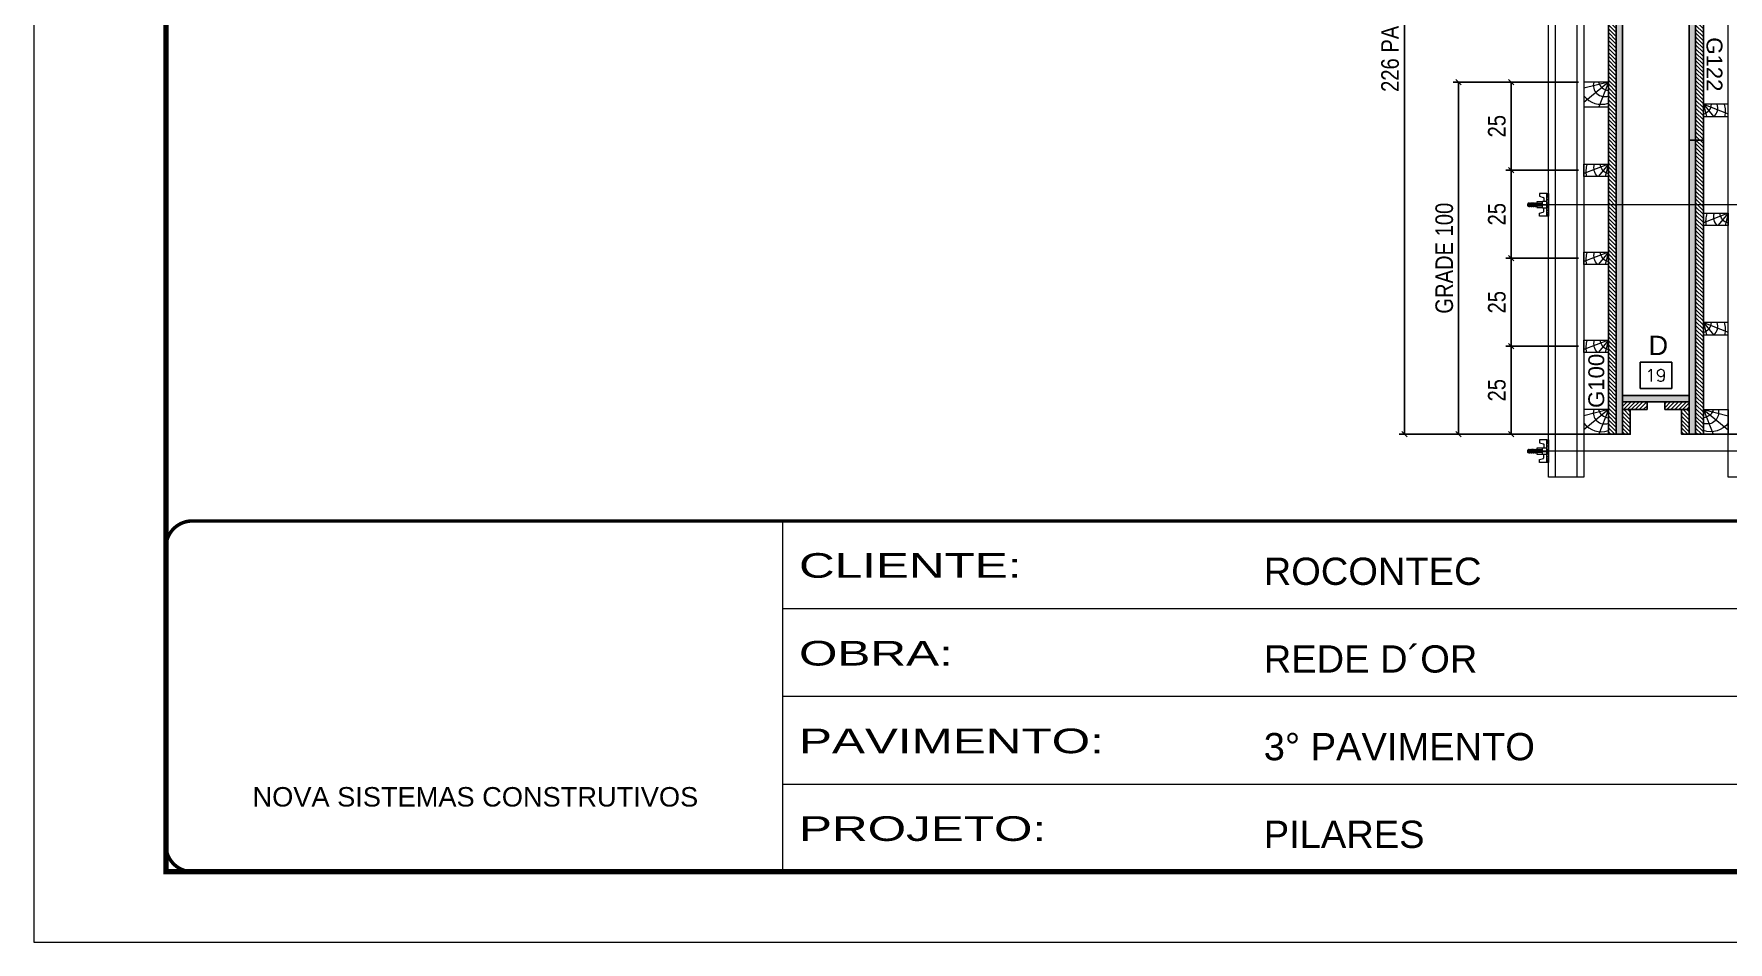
# Model space of a CAD drawing. Extents: x 2949 to 9203, y -16089 to 12527.
# Drawn here: x 7718 to 8680, y -2306 to -1790 of the extents above; entities that cross this region are included whole.
import ezdxf
from ezdxf.enums import TextEntityAlignment as Align

# ---------------------------------------------------------------- set-up
doc = ezdxf.new("R2010")
doc.units = 0
doc.linetypes.add('CONTINUO', pattern=[0])
doc.linetypes.add('DASHED', pattern=[0.75, 0.5, -0.25])
for name, color, linetype, lineweight in [('CONCRETO', 251, 'Continuous', 25), ('Folhas', 255, 'Continuous', 9), ('Hachura', 251, 'Continuous', 9), ('Madeira', 126, 'Continuous', 18), ('Perfil Metálico', 224, 'Continuous', 18), ('SARRAFO DE PRESSAO', 251, 'DASHED', 9), ('Texto Seção', 7, 'Continuous', 15)]:
    doc.layers.add(name, color=color, linetype=linetype, lineweight=lineweight)
for name, color, linetype in [('COTA', 241, 'Continuous'), ('MEIO_PONT', 93, 'Continuous'), ('Painéis', 200, 'Continuous'), ('SARRAFO', 251, 'Continuous'), ('TEXTO_GERAL', 7, 'Continuous')]:
    doc.layers.add(name, color=color, linetype=linetype)
doc.styles.add('ARIAL', font='arial.ttf')
doc.styles.add('COTA TECNICA 2X', font='techl___.ttf', dxfattribs={"height": 10})
doc.styles.add('ROMANS', font='romans.shx')
doc.styles.add('SANSSERIF', font='sas_____.pfb')
doc.styles.add('Tecnologia', font='')
doc.styles.get('Tecnologia').set_extended_font_data('Forgotten Futurist')
doc.dimstyles.new('Cota Seção interna', dxfattribs={"dimtxt": 7, "dimasz": 6, "dimexe": 0.18, "dimexo": 2, "dimgap": -4, "dimtad": 3, "dimdec": 1, "dimlfac": 0.5, "dimzin": 12, "dimdsep": 46, "dimtxsty": 'ROMANS', "dimblk": 'ARCHTICK', "dimcen": 0.09, "dimse1": 1, "dimse2": 1, "dimsd1": 1, "dimsd2": 1, "dimclrd": 180, "dimclre": 5, "dimclrt": 1, "dimadec": 0, "dimazin": 3, "dimtfac": 1, "dimtdec": 1, "dimtofl": 0, "dimtmove": 0, "dimatfit": 3, "dimldrblk": 'ARCHTICK', "dimfxl": 1, "dimtolj": 1, "dimtzin": 0, "dimarcsym": 0})
doc.dimstyles.new('SECAO PILAR', dxfattribs={"dimtxt": 10, "dimasz": 3, "dimexe": 3, "dimexo": 3, "dimgap": 3, "dimtad": 1, "dimdec": 1, "dimlfac": 0.5, "dimzin": 12, "dimdsep": 46, "dimtxsty": 'COTA TECNICA 2X', "dimblk1": 'OBLIQUE', "dimblk2": 'OBLIQUE', "dimsah": 1, "dimcen": 0.9, "dimclrd": 256, "dimclre": 256, "dimclrt": 256, "dimadec": 1, "dimazin": 3, "dimtfac": 1, "dimtdec": 1, "dimtmove": 0, "dimatfit": 3, "dimfxl": 1, "dimtolj": 1, "dimtzin": 12, "dimarcsym": 0})
pattern_1 = [(315, (32192.247, -11141.6102), (1.12253202, 1.12253202), [])]
pattern_2 = [(45, (18434.3906, 20892.1498), (-1.12253202, 1.12253202), [])]
pattern_3 = [(315, (32200.247, -10874.6102), (1.12253202, 1.12253202), [])]

# ---------------------------------------------------------------- blocks, each defined once
blk = doc.blocks.new('9999999999')
at = {"color": 30, "linetype": 'CONTINUO'}
for p, q in [((98564.56, 34230.21), (98564.56, 34429.45)), ((98564.56, 34379.64), (99583.98, 34379.64)), ((98564.56, 34329.83), (99487.98, 34329.83)), ((98564.56, 34280.02), (99487.98, 34280.02))]:
    blk.add_line(p, q, dxfattribs=at)
at = {"color": 30, "linetype": 'CONTINUO', "const_width": 2}
blk.add_lwpolyline([(99583.98, 34230.21), (99583.98, 34414.45, 0.414214), (99568.98, 34429.45), (98228.98, 34429.45, 0.414214), (98213.98, 34414.45), (98213.98, 34245.21, 0.414214), (98228.98, 34230.21), (99583.98, 34230.21)], format="xyb", dxfattribs=at)
at = {"layer": 'Folhas'}
blk.add_lwpolyline([(98138.98, 34190.21), (99623.98, 34190.21), (99623.98, 35240.21), (98138.98, 35240.21)], close=True, dxfattribs=at)
at = {"layer": 'Folhas', "color": 30, "const_width": 3}
blk.add_lwpolyline([(98213.98, 34230.21), (99583.98, 34230.21), (99583.98, 35200.21), (98213.98, 35200.21)], close=True, dxfattribs=at)
at = {"color": 7, "linetype": 'Continuous', "ltscale": 5, "style": 'ARIAL'}
for s, height, p in [('ROCONTEC', 15.483, (98837.68, 34393.13)), ('REDE D´OR', 15.483, (98837.68, 34343.32)), ('3° PAVIMENTO', 15.4829, (98837.68, 34293.51)), ('NOVA SISTEMAS CONSTRUTIVOS', 11.0592, (98263.19, 34267.21)), ('PILARES', 15.483, (98837.68, 34243.7))]:
    blk.add_text(s, height=height, dxfattribs=at).set_placement(p)
at = {"layer": 'Folhas', "color": 7, "style": 'Tecnologia', "width": 1.5}
for s, p in [('CLIENTE:', (98573.65, 34397.17)), ('OBRA:', (98573.65, 34347.31)), ('PAVIMENTO:', (98573.65, 34297.5)), ('PROJETO:', (98573.65, 34247.69))]:
    blk.add_text(s, height=14, dxfattribs=at).set_placement(p)
blk = doc.blocks.new('*D1563')
at = {"layer": 'COTA', "color": 180, "lineweight": -2, "transparency": 16777216}
for p, q in [((8648.03, -1976.66), (8630.03, -1976.66)), ((8630.03, -1976.66), (8630.03, -1991.66)), ((8648.03, -1991.66), (8648.03, -1976.66)), ((8630.03, -1991.66), (8648.03, -1991.66))]:
    blk.add_line(p, q, dxfattribs=at)
at = {"layer": 'Defpoints', "color": 0, "transparency": 16777216}
for p in [(8620.03, -1995.66), (8658.03, -1995.66), (8658.03, -1995.66)]:
    blk.add_point(p, dxfattribs=at)
at = {"layer": 'COTA', "color": 1, "transparency": 16777216, "insert": (8639.03, -1984.16), "char_height": 7, "attachment_point": 5, "style": 'ROMANS'}
blk.add_mtext('\\A1;19', dxfattribs=at)
blk = doc.blocks.new('_ArchTick')
at = {"color": 0, "linetype": 'ByBlock', "const_width": 0.15}
blk.add_lwpolyline([(-0.5, -0.5), (0.5, 0.5)], dxfattribs=at)
blk = doc.blocks.new('C')
at = {"layer": 'Hachura', "color": 0}
for p, q in [((0, 3.22), (0, -3.22)), ((0.45, 3.22), (0, 3.22)), ((0.46, 3.16), (0, 3.16)), ((0.46, 3.05), (0, 3.05)), ((0.46, 2.88), (0, 2.88)), ((0, 2.75), (0, -1.16)), ((0.46, 2.65), (0, 2.65)), ((0.46, 2.23), (0, 2.23)), ((0.46, 1.51), (0, 1.51)), ((0.39, 0.49), (0.17, 0.49)), ((0.45, -3.23), (0.45, 3.22)), ((0.45, 3.22), (2.58, 3.22)), ((1.74, 0.97), (0.45, 0.97)), ((1.45, 0.1), (0.45, 0.1)), ((1.35, 1.94), (1.35, 0.96)), ((2.58, 2.39), (1.47, 2.09)), ((1.74, -0.97), (1.74, 0.97)), ((1.74, 0.97), (1.74, 0.84)), ((1.74, 0.97), (1.74, 0.84)), ((1.74, 0.84), (3.35, 0.84)), ((3.35, 0.45), (1.74, 0.45)), ((2.58, 3.22), (2.58, 2.39)), ((3.32, 0.84), (3.32, -0.84)), ((3.35, 0.84), (3.35, -0.84)), ((3.68, 0.45), (3.35, 0.45)), ((3.84, -0.52), (3.35, 0.45)), ((3.35, 0.06), (3.67, -0.57)), ((3.68, 0.45), (4.16, -0.52)), ((3.72, 0.5), (4.25, -0.57)), ((4.37, -0.55), (3.83, 0.53)), ((4.15, 0.45), (3.93, 0.45)), ((4.42, -0.52), (3.93, 0.45)), ((4.15, 0.45), (4.26, 0.45)), ((4.26, 0.45), (4.74, -0.52)), ((4.3, 0.5), (4.83, -0.57)), ((4.95, -0.55), (4.41, 0.53)), ((4.51, 0.45), (4.84, 0.45)), ((5, -0.52), (4.51, 0.45)), ((4.84, 0.45), (5.32, -0.52)), ((4.88, 0.5), (5.41, -0.57)), ((5.53, -0.55), (4.99, 0.53)), ((5.58, -0.52), (5.09, 0.45)), ((5.42, 0.45), (5.09, 0.45)), ((5.58, -0.52), (5.09, 0.45)), ((5.42, 0.45), (5.74, -0.19)), ((5.46, 0.5), (5.74, -0.07)), ((5.74, 0.19), (5.57, 0.53)), ((5.74, 0.32), (5.68, 0.45)), ((5.68, 0.45), (5.74, 0.45)), ((5.74, 0.45), (5.9, 0.29)), ((5.74, 0.45), (5.74, -0.52)), ((5.9, -0.36), (5.9, 0.29)), ((0.45, 0), (0, 0)), ((0.46, -1.52), (0, -1.52)), ((0.46, -2.23), (0, -2.23)), ((0.46, -2.65), (0, -2.65)), ((0.46, -2.88), (0, -2.88)), ((0.46, -3.05), (0, -3.05)), ((0.46, -3.16), (0, -3.16)), ((0, -3.22), (2.57, -3.22)), ((0.08, -0.48), (0.29, -0.48)), ((0.29, -0.48), (0.4, -0.48)), ((0.45, 0), (0.45, -0.97)), ((0.45, -0.16), (1.45, -0.16)), ((0.45, -0.65), (0.45, -0.32)), ((0.45, -3.23), (0.45, -0.65)), ((0.45, -0.97), (1.74, -0.97)), ((1.35, -1.94), (1.35, -0.97)), ((2.58, -2.39), (1.47, -2.1)), ((3.35, -0.32), (1.74, -0.32)), ((3.35, -0.84), (1.74, -0.84)), ((2.58, -3.23), (2.58, -2.39)), ((3.35, -0.07), (3.58, -0.52)), ((3.35, -0.52), (3.58, -0.52)), ((3.84, -0.52), (4.16, -0.52)), ((4.42, -0.52), (4.74, -0.52)), ((4.63, -0.52), (4.74, -0.52)), ((5, -0.52), (5.32, -0.52)), ((5.58, -0.52), (5.74, -0.52)), ((5.74, -0.52), (5.9, -0.36)), ((5.74, -0.52), (5.74, -0.52))]:
    blk.add_line(p, q, dxfattribs=at)
for centre, radius, start, end in [((1.52, 1.94), 0.161, 104.7436, 180), ((1.44, -0.03), 0.129, 272.695, 87.305), ((3.81, 0.39), 0.143, 25.5688, 154.4312), ((4.39, 0.39), 0.143, 25.5688, 154.4312), ((4.97, 0.39), 0.143, 25.5688, 154.4312), ((5.55, 0.39), 0.143, 25.5688, 154.4312), ((0.17, -0.37), 0.174, 221.744, 317.8592), ((1.52, -1.94), 0.161, 180, 255.2564), ((3.71, -0.4), 0.174, 222.1408, 318.256), ((4.29, -0.4), 0.174, 222.1408, 318.256), ((4.87, -0.4), 0.174, 222.1408, 318.256), ((5.45, -0.4), 0.174, 222.1408, 318.256), ((5.61, -0.4), 0.174, 317.8592, 318.256)]:
    blk.add_arc(centre, radius, start, end, dxfattribs=at)
blk = doc.blocks.new('_Oblique')
at = {"color": 0, "linetype": 'ByBlock', "lineweight": -2}
blk.add_line((-0.5, -0.5), (0.5, 0.5), dxfattribs=at)
blk = doc.blocks.new('*D1594')
at = {"layer": 'COTA', "lineweight": -2, "transparency": 16777216}
for p, q in [((8669.03, -1519.66), (8804.11, -1519.66)), ((8801.11, -2017.66), (8801.11, -1519.66)), ((8669.07, -2017.66), (8804.11, -2017.66))]:
    blk.add_line(p, q, dxfattribs=at)
at = {"layer": 'Defpoints', "color": 0, "transparency": 16777216}
for p in [(8666.03, -1519.66), (8801.11, -1519.66), (8666.07, -2017.66)]:
    blk.add_point(p, dxfattribs=at)
at = {"layer": 'COTA', "lineweight": -2, "transparency": 16777216, "xscale": 3, "yscale": 3, "zscale": 3}
for p, rotation in [((8801.11, -1519.66), 90), ((8801.11, -2017.66), 270)]:
    blk.add_blockref('_Oblique', p, dxfattribs=dict(at, rotation=rotation))
at = {"layer": 'COTA', "transparency": 16777216, "insert": (8793, -1768.66), "char_height": 10, "attachment_point": 5, "rotation": 90, "style": 'COTA TECNICA 2X'}
blk.add_mtext('\\A1;249 PAINEL', dxfattribs=at)
blk = doc.blocks.new('*D1595')
at = {"layer": 'COTA', "lineweight": -2, "transparency": 16777216}
for p, q in [((8617.03, -1565.66), (8493.15, -1565.66)), ((8496.15, -1565.66), (8496.15, -2017.66)), ((8617.03, -2017.66), (8493.15, -2017.66))]:
    blk.add_line(p, q, dxfattribs=at)
at = {"layer": 'Defpoints', "color": 0, "transparency": 16777216}
for p in [(8620.03, -1565.66), (8496.15, -2017.66), (8620.03, -2017.66)]:
    blk.add_point(p, dxfattribs=at)
at = {"layer": 'COTA', "lineweight": -2, "transparency": 16777216, "xscale": 3, "yscale": 3, "zscale": 3}
for p, rotation in [((8496.15, -1565.66), 90), ((8496.15, -2017.66), 270)]:
    blk.add_blockref('_Oblique', p, dxfattribs=dict(at, rotation=rotation))
at = {"layer": 'COTA', "transparency": 16777216, "insert": (8488.05, -1791.66), "char_height": 10, "attachment_point": 5, "rotation": 90, "style": 'COTA TECNICA 2X'}
blk.add_mtext('\\A1;226 PAINEL', dxfattribs=at)
blk = doc.blocks.new('PONTALETE')
at = {"layer": 'Madeira'}
for q in [(2.71, 7), (7, 5.76), (7, 1.74)]:
    blk.add_line((0, 0), q, dxfattribs=at)
blk.add_lwpolyline([(0, 0), (7, 0), (7, 7), (0, 7)], close=True, dxfattribs=at)
for centre, radius, start, end in [((2.04, 0.06), 6.23, 37.2818, 109.0913), ((1.09, 0.9), 3.19, 343.603, 109.9847), ((-0.21, -0.78), 3.09, 14.6322, 86.0383)]:
    blk.add_arc(centre, radius, start, end, dxfattribs=at)
blk = doc.blocks.new('MEIO PONTALETE')
at = {"layer": 'Madeira'}
for q in [(2.71, 7), (3.5, 2.88), (3.5, 0.87)]:
    blk.add_line((0, 0), q, dxfattribs=at)
blk.add_lwpolyline([(0, 0), (3.5, 0), (3.5, 7), (0, 7)], close=True, dxfattribs=at)
for centre, radius, start, end in [((2.04, 0.06), 6.23, 76.4499, 109.0913), ((1.09, 0.9), 3.19, 40.9063, 109.9847), ((-0.21, -0.78), 3.09, 14.6322, 86.0383)]:
    blk.add_arc(centre, radius, start, end, dxfattribs=at)
blk = doc.blocks.new('*D1575')
at = {"layer": 'COTA', "lineweight": -2, "transparency": 16777216}
for p, q in [((8595.03, -1967.66), (8553.82, -1967.66)), ((8556.82, -2017.66), (8556.82, -1967.66)), ((8595.03, -2017.66), (8553.82, -2017.66))]:
    blk.add_line(p, q, dxfattribs=at)
at = {"layer": 'Defpoints', "color": 0, "transparency": 16777216}
for p in [(8556.82, -1967.66), (8598.03, -1967.66), (8598.03, -2017.66)]:
    blk.add_point(p, dxfattribs=at)
at = {"layer": 'COTA', "lineweight": -2, "transparency": 16777216, "xscale": 3, "yscale": 3, "zscale": 3}
for p, rotation in [((8556.82, -1967.66), 90), ((8556.82, -2017.66), 270)]:
    blk.add_blockref('_Oblique', p, dxfattribs=dict(at, rotation=rotation))
at = {"layer": 'COTA', "transparency": 16777216, "insert": (8548.71, -1992.66), "char_height": 10, "attachment_point": 5, "rotation": 90, "style": 'COTA TECNICA 2X'}
blk.add_mtext('\\A1;25', dxfattribs=at)
blk = doc.blocks.new('*D1576')
at = {"layer": 'COTA', "lineweight": -2, "transparency": 16777216}
for p, q in [((8595.03, -1917.66), (8553.82, -1917.66)), ((8556.82, -1967.66), (8556.82, -1917.66)), ((8595.03, -1967.66), (8553.82, -1967.66))]:
    blk.add_line(p, q, dxfattribs=at)
at = {"layer": 'Defpoints', "color": 0, "transparency": 16777216}
for p in [(8556.82, -1917.66), (8598.03, -1917.66), (8598.03, -1967.66)]:
    blk.add_point(p, dxfattribs=at)
at = {"layer": 'COTA', "lineweight": -2, "transparency": 16777216, "xscale": 3, "yscale": 3, "zscale": 3}
for p, rotation in [((8556.82, -1917.66), 90), ((8556.82, -1967.66), 270)]:
    blk.add_blockref('_Oblique', p, dxfattribs=dict(at, rotation=rotation))
at = {"layer": 'COTA', "transparency": 16777216, "insert": (8548.71, -1942.66), "char_height": 10, "attachment_point": 5, "rotation": 90, "style": 'COTA TECNICA 2X'}
blk.add_mtext('\\A1;25', dxfattribs=at)
blk = doc.blocks.new('*D1577')
at = {"layer": 'COTA', "linetype": 'ByBlock', "lineweight": -2, "transparency": 16777216}
for p, q in [((8595.03, -1867.66), (8553.82, -1867.66)), ((8556.82, -1917.66), (8556.82, -1867.66)), ((8595.03, -1917.66), (8553.82, -1917.66))]:
    blk.add_line(p, q, dxfattribs=at)
at = {"layer": 'Defpoints', "color": 0, "linetype": 'ByBlock', "transparency": 16777216}
for p in [(8556.82, -1867.66), (8598.03, -1867.66), (8598.03, -1917.66)]:
    blk.add_point(p, dxfattribs=at)
at = {"layer": 'COTA', "linetype": 'ByBlock', "lineweight": -2, "transparency": 16777216, "xscale": 3, "yscale": 3, "zscale": 3}
for p, rotation in [((8556.82, -1867.66), 90), ((8556.82, -1917.66), 270)]:
    blk.add_blockref('_Oblique', p, dxfattribs=dict(at, rotation=rotation))
at = {"layer": 'COTA', "linetype": 'ByBlock', "transparency": 16777216, "insert": (8548.71, -1892.66), "char_height": 10, "attachment_point": 5, "rotation": 90, "style": 'COTA TECNICA 2X'}
blk.add_mtext('\\A1;25', dxfattribs=at)
blk = doc.blocks.new('*D1578')
at = {"layer": 'COTA', "linetype": 'ByBlock', "lineweight": -2, "transparency": 16777216}
for p, q in [((8595.03, -1817.66), (8553.82, -1817.66)), ((8556.82, -1867.66), (8556.82, -1817.66)), ((8595.03, -1867.66), (8553.82, -1867.66))]:
    blk.add_line(p, q, dxfattribs=at)
at = {"layer": 'Defpoints', "color": 0, "linetype": 'ByBlock', "transparency": 16777216}
for p in [(8556.82, -1817.66), (8598.03, -1817.66), (8598.03, -1867.66)]:
    blk.add_point(p, dxfattribs=at)
at = {"layer": 'COTA', "linetype": 'ByBlock', "lineweight": -2, "transparency": 16777216, "xscale": 3, "yscale": 3, "zscale": 3}
for p, rotation in [((8556.82, -1817.66), 90), ((8556.82, -1867.66), 270)]:
    blk.add_blockref('_Oblique', p, dxfattribs=dict(at, rotation=rotation))
at = {"layer": 'COTA', "linetype": 'ByBlock', "transparency": 16777216, "insert": (8548.71, -1842.66), "char_height": 10, "attachment_point": 5, "rotation": 90, "style": 'COTA TECNICA 2X'}
blk.add_mtext('\\A1;25', dxfattribs=at)
blk = doc.blocks.new('*D1583')
at = {"layer": 'COTA', "lineweight": -2, "transparency": 16777216}
for p, q in [((8595.03, -1817.66), (8523.94, -1817.66)), ((8526.94, -1817.66), (8526.94, -2017.66)), ((8595.03, -2017.66), (8523.94, -2017.66))]:
    blk.add_line(p, q, dxfattribs=at)
at = {"layer": 'Defpoints', "color": 0, "transparency": 16777216}
for p in [(8598.03, -1817.66), (8526.94, -2017.66), (8598.03, -2017.66)]:
    blk.add_point(p, dxfattribs=at)
at = {"layer": 'COTA', "lineweight": -2, "transparency": 16777216, "xscale": 3, "yscale": 3, "zscale": 3}
for p, rotation in [((8526.94, -1817.66), 90), ((8526.94, -2017.66), 270)]:
    blk.add_blockref('_Oblique', p, dxfattribs=dict(at, rotation=rotation))
at = {"layer": 'COTA', "transparency": 16777216, "insert": (8518.84, -1917.66), "char_height": 10, "attachment_point": 5, "rotation": 90, "style": 'COTA TECNICA 2X'}
blk.add_mtext('\\A1;GRADE 100', dxfattribs=at)
blk = doc.blocks.new('*D1604')
at = {"layer": 'COTA', "color": 180, "lineweight": -2, "transparency": 16777216}
for p, q in [((8654.03, -1744.66), (8639.03, -1744.66)), ((8639.03, -1744.66), (8639.03, -1770.66)), ((8654.03, -1770.66), (8654.03, -1744.66)), ((8639.03, -1770.66), (8654.03, -1770.66))]:
    blk.add_line(p, q, dxfattribs=at)
at = {"layer": 'Defpoints', "color": 0, "transparency": 16777216}
for p in [(8658.03, -1519.66), (8658.03, -1995.66), (8658.03, -1995.66)]:
    blk.add_point(p, dxfattribs=at)
at = {"layer": 'COTA', "color": 1, "transparency": 16777216, "insert": (8646.53, -1757.66), "char_height": 7, "attachment_point": 5, "rotation": 90, "style": 'ROMANS'}
blk.add_mtext('\\A1;238', dxfattribs=at)

msp = doc.modelspace()

# ---------------------------------------------------------------- hatches: boundary and pattern name
at = {"layer": 'Hachura'}
h = msp.add_hatch(color=256, dxfattribs=at)
h.dxf.hatch_style = 1
h.paths.add_polyline_path([(8658.03, -1519.66), (8658.03, -2017.66), (8661.63, -2017.66), (8661.63, -1519.66)])
h = msp.add_hatch(dxfattribs=at)
h.set_pattern_fill('ANSI31', color=256, scale=0.5, angle=270, style=0)
h.set_pattern_definition(pattern_3)
h.paths.add_polyline_path([(8661.63, -1519.66), (8666.03, -1519.66), (8666.03, -2017.66), (8661.63, -2017.66)])
h = msp.add_hatch(dxfattribs=at)
h.set_pattern_fill('ANSI31', color=256, scale=0.5, angle=270, style=0)
h.set_pattern_definition(pattern_3)
h.paths.add_polyline_path([(8616.43, -1565.66), (8612.03, -1565.66), (8612.03, -2017.66), (8616.43, -2017.66)])
h = msp.add_hatch(color=256, dxfattribs=at)
h.dxf.hatch_style = 1
h.paths.add_polyline_path([(8620.03, -1565.66), (8620.03, -2017.66), (8616.43, -2017.66), (8616.43, -1565.66)])
h = msp.add_hatch(color=256, dxfattribs=at)
h.dxf.hatch_style = 1
h.paths.add_polyline_path([(8658.03, -1999.26), (8658.03, -1995.66), (8620.03, -1995.66), (8620.03, -1999.26)])
h = msp.add_hatch(dxfattribs=at)
h.set_pattern_fill('ANSI31', color=256, scale=0.5, angle=360, style=0)
h.set_pattern_definition(pattern_2)
h.paths.add_polyline_path([(8620.03, -1999.26), (8620.03, -2003.66), (8634.03, -2003.66), (8634.03, -1999.26)])
h = msp.add_hatch(dxfattribs=at)
h.set_pattern_fill('ANSI31', color=256, scale=0.5, angle=360, style=0)
h.set_pattern_definition(pattern_2)
h.paths.add_polyline_path([(8658.03, -1999.26), (8658.03, -2003.66), (8644.03, -2003.66), (8644.03, -1999.26)])
h = msp.add_hatch(dxfattribs=at)
h.set_pattern_fill('ANSI31', color=256, scale=0.5, angle=270, style=0)
h.set_pattern_definition(pattern_1)
h.paths.add_polyline_path([(8624.43, -2003.66), (8620.03, -2003.66), (8620.03, -2017.66), (8624.43, -2017.66)])
h = msp.add_hatch(dxfattribs=at)
h.set_pattern_fill('ANSI31', color=256, scale=0.5, angle=270, style=0)
h.set_pattern_definition(pattern_1)
h.paths.add_polyline_path([(8653.63, -2003.66), (8658.03, -2003.66), (8658.03, -2017.66), (8653.63, -2017.66)])

# ---------------------------------------------------------------- linework, layer by layer
at = {"layer": 'CONCRETO', "color": 2}
msp.add_lwpolyline([(8658.03, -1995.66), (8620.03, -1995.66), (8620.03, -1557.66), (7982.03, -1557.66), (7982.03, -1519.66), (8658.03, -1519.66)], close=True, dxfattribs=at)
at = {"layer": 'Hachura'}
for p, q in [((8710.82, -1887.26), (8571.02, -1887.27)), ((8710.83, -2027.26), (8571.03, -2027.27))]:
    msp.add_line(p, q, dxfattribs=at)
at = {"layer": 'Madeira'}
for points in [[(8680.07, -1773.66), (8666.07, -1773.66), (8666.07, -2017.66), (8680.07, -2017.66)], [(8598.03, -2017.66), (8612.03, -2017.66), (8612.03, -1817.66), (8598.03, -1817.66)]]:
    msp.add_lwpolyline(points, close=True, dxfattribs=at)
at = {"layer": 'Painéis'}
msp.add_line((8658.03, -1850.66), (8666.43, -1850.66), dxfattribs=at)
for points in [[(8658.03, -1519.66), (8658.03, -2017.66), (8661.63, -2017.66), (8661.63, -1519.66)], [(8620.03, -1565.66), (8620.03, -2017.66), (8616.43, -2017.66), (8616.43, -1565.66)], [(8658.03, -1999.26), (8658.03, -1995.66), (8620.03, -1995.66), (8620.03, -1999.26)]]:
    msp.add_lwpolyline(points, close=True, dxfattribs=at)
at = {"layer": 'Perfil Metálico'}
for points in [[(8680.03, -1471.75), (8700.03, -1471.75), (8700.03, -2042.03), (8680.03, -2042.03)], [(8578.03, -1579.66), (8598.03, -1579.66), (8598.03, -2042.03), (8578.03, -2042.03)], [(8594.03, -2042.03), (8582.03, -2042.03), (8582.03, -1579.66), (8594.03, -1579.66)]]:
    msp.add_lwpolyline(points, close=True, dxfattribs=at)
at = {"layer": 'SARRAFO'}
msp.add_line((8666.03, -1519.66), (8666.07, -2017.66), dxfattribs=at)
msp.add_lwpolyline([(8666.07, -2017.66), (8658.03, -2017.66), (8658.03, -1519.66), (8666.03, -1519.66)], dxfattribs=at)
for points in [[(8616.43, -1565.66), (8616.43, -2017.66), (8612.03, -2017.66), (8612.03, -1565.66)], [(8634.03, -2003.66), (8620.03, -2003.66), (8620.03, -1999.26), (8634.03, -1999.26)], [(8644.03, -2003.66), (8658.03, -2003.66), (8658.03, -1999.26), (8644.03, -1999.26)], [(8620.03, -2017.66), (8620.03, -2003.66), (8624.43, -2003.66), (8624.43, -2017.66)], [(8658.03, -2017.66), (8658.03, -2003.66), (8653.63, -2003.66), (8653.63, -2017.66)]]:
    msp.add_lwpolyline(points, close=True, dxfattribs=at)

# ---------------------------------------------------------------- block references
at = {"layer": 'Hachura', "linetype": 'Continuous', "xscale": -2, "yscale": 2, "zscale": 2}
for p in [(8578.02, -1887.26), (8578.03, -2027.26)]:
    msp.add_blockref('C', p, dxfattribs=at)
at = {"layer": 'Madeira'}
for name, p, xscale, yscale, zscale, rotation in [('MEIO PONTALETE', (8666.07, -1830.16), 1.999999997962732, 1.999999997962732, 1.999999997962732, 270), ('MEIO PONTALETE', (8680.07, -1892.16), -1.999999997962732, 1.999999997962732, 1.999999997962732, 90), ('MEIO PONTALETE', (8666.07, -1954.16), 1.999999997962732, 1.999999997962732, 1.999999997962732, 270), ('PONTALETE', (8666.07, -2003.66), -2, 2, 2, 180)]:
    msp.add_blockref(name, p, dxfattribs=dict(at, xscale=xscale, yscale=yscale, zscale=zscale, rotation=rotation))
at = {"layer": 'MEIO_PONT'}
for name, p, xscale, yscale, zscale, rotation in [('PONTALETE', (8612.03, -1817.66), 2, 2, 2, 180), ('MEIO PONTALETE', (8612.03, -1864.16), -1.999999997962732, 1.999999997962732, 1.999999997962732, 90), ('MEIO PONTALETE', (8612.03, -1914.16), -1.999999997962732, 1.999999997962732, 1.999999997962732, 90), ('MEIO PONTALETE', (8612.03, -1964.16), -1.999999997962732, 1.999999997962732, 1.999999997962732, 90), ('PONTALETE', (8612.03, -2003.66), 2, 2, 2, 180)]:
    msp.add_blockref(name, p, dxfattribs=dict(at, xscale=xscale, yscale=yscale, zscale=zscale, rotation=rotation))
at = {"layer": 'SARRAFO DE PRESSAO', "color": 6, "linetype": 'ByBlock'}
msp.add_blockref('9999999999', (-90421.44, -36496.37), dxfattribs=at)

# ---------------------------------------------------------------- texts
at = {"layer": 'Texto Seção', "color": 0, "linetype": 'Continuous', "style": 'SANSSERIF'}
msp.add_text('G100', height=9, rotation=90, dxfattribs=at).set_placement((8605.16, -2002.72), align=Align.MIDDLE_LEFT)
at = {"layer": 'TEXTO_GERAL', "color": 0, "linetype": 'Continuous', "style": 'SANSSERIF'}
msp.add_text('G122', height=9, rotation=270, dxfattribs=at).set_placement((8672.31, -1792.16), align=Align.MIDDLE_LEFT)
at = {"layer": 'TEXTO_GERAL', "style": 'ARIAL'}
msp.add_text('D', height=11, dxfattribs=at).set_placement((8640.43, -1967.18), align=Align.MIDDLE_CENTER)

# ---------------------------------------------------------------- dimensions: what is measured, and where the dimension line sits
at = {"layer": 'COTA'}
dim = msp.add_linear_dim(base=(8658.03, -1995.66), p1=(8658.03, -1519.66), p2=(8658.03, -1995.66), angle=90, dimstyle='Cota Seção interna', dxfattribs=at)
dim.commit()
dim.dimension.update_dxf_attribs({"geometry": '*D1604', "text_midpoint": (8658.03, -1757.66), "dimtype": 160})
for base, p1, p2, text, picture, middle in [((8801.11, -1519.66), (8666.07, -2017.66), (8666.03, -1519.66), '<> PAINEL', '*D1594', (8793, -1768.66)), ((8496.15, -2017.66), (8620.03, -1565.66), (8620.03, -2017.66), '<> PAINEL', '*D1595', (8488.05, -1791.66)), ((8526.94, -2017.66), (8598.03, -1817.66), (8598.03, -2017.66), 'GRADE <>', '*D1583', (8518.84, -1917.66))]:
    dim = msp.add_linear_dim(base=base, p1=p1, p2=p2, angle=90, text=text, dimstyle='SECAO PILAR', dxfattribs=at)
    dim.commit()
    dim.dimension.update_dxf_attribs({"geometry": picture, "text_midpoint": middle})
at = {"layer": 'COTA', "linetype": 'ByBlock'}
for base, p1, p2, picture, middle in [((8556.82, -1817.66), (8598.03, -1867.66), (8598.03, -1817.66), '*D1578', (8548.71, -1842.66)), ((8556.82, -1867.66), (8598.03, -1917.66), (8598.03, -1867.66), '*D1577', (8548.71, -1892.66))]:
    dim = msp.add_linear_dim(base=base, p1=p1, p2=p2, angle=90, dimstyle='SECAO PILAR', override={"dimtmove": 1}, dxfattribs=at)
    dim.commit()
    dim.dimension.update_dxf_attribs({"geometry": picture, "text_midpoint": middle})
at = {"layer": 'COTA'}
for base, p1, p2, picture, middle in [((8556.82, -1917.66), (8598.03, -1967.66), (8598.03, -1917.66), '*D1576', (8548.71, -1942.66)), ((8556.82, -1967.66), (8598.03, -2017.66), (8598.03, -1967.66), '*D1575', (8548.71, -1992.66))]:
    dim = msp.add_linear_dim(base=base, p1=p1, p2=p2, angle=90, dimstyle='SECAO PILAR', dxfattribs=at)
    dim.commit()
    dim.dimension.update_dxf_attribs({"geometry": picture, "text_midpoint": middle})
dim = msp.add_linear_dim(base=(8658.03, -1995.66), p1=(8620.03, -1995.66), p2=(8658.03, -1995.66), dimstyle='Cota Seção interna', dxfattribs=at)
dim.commit()
dim.dimension.update_dxf_attribs({"geometry": '*D1563', "text_midpoint": (8639.03, -1995.66), "dimtype": 160})

doc.saveas('drawing.dxf')
